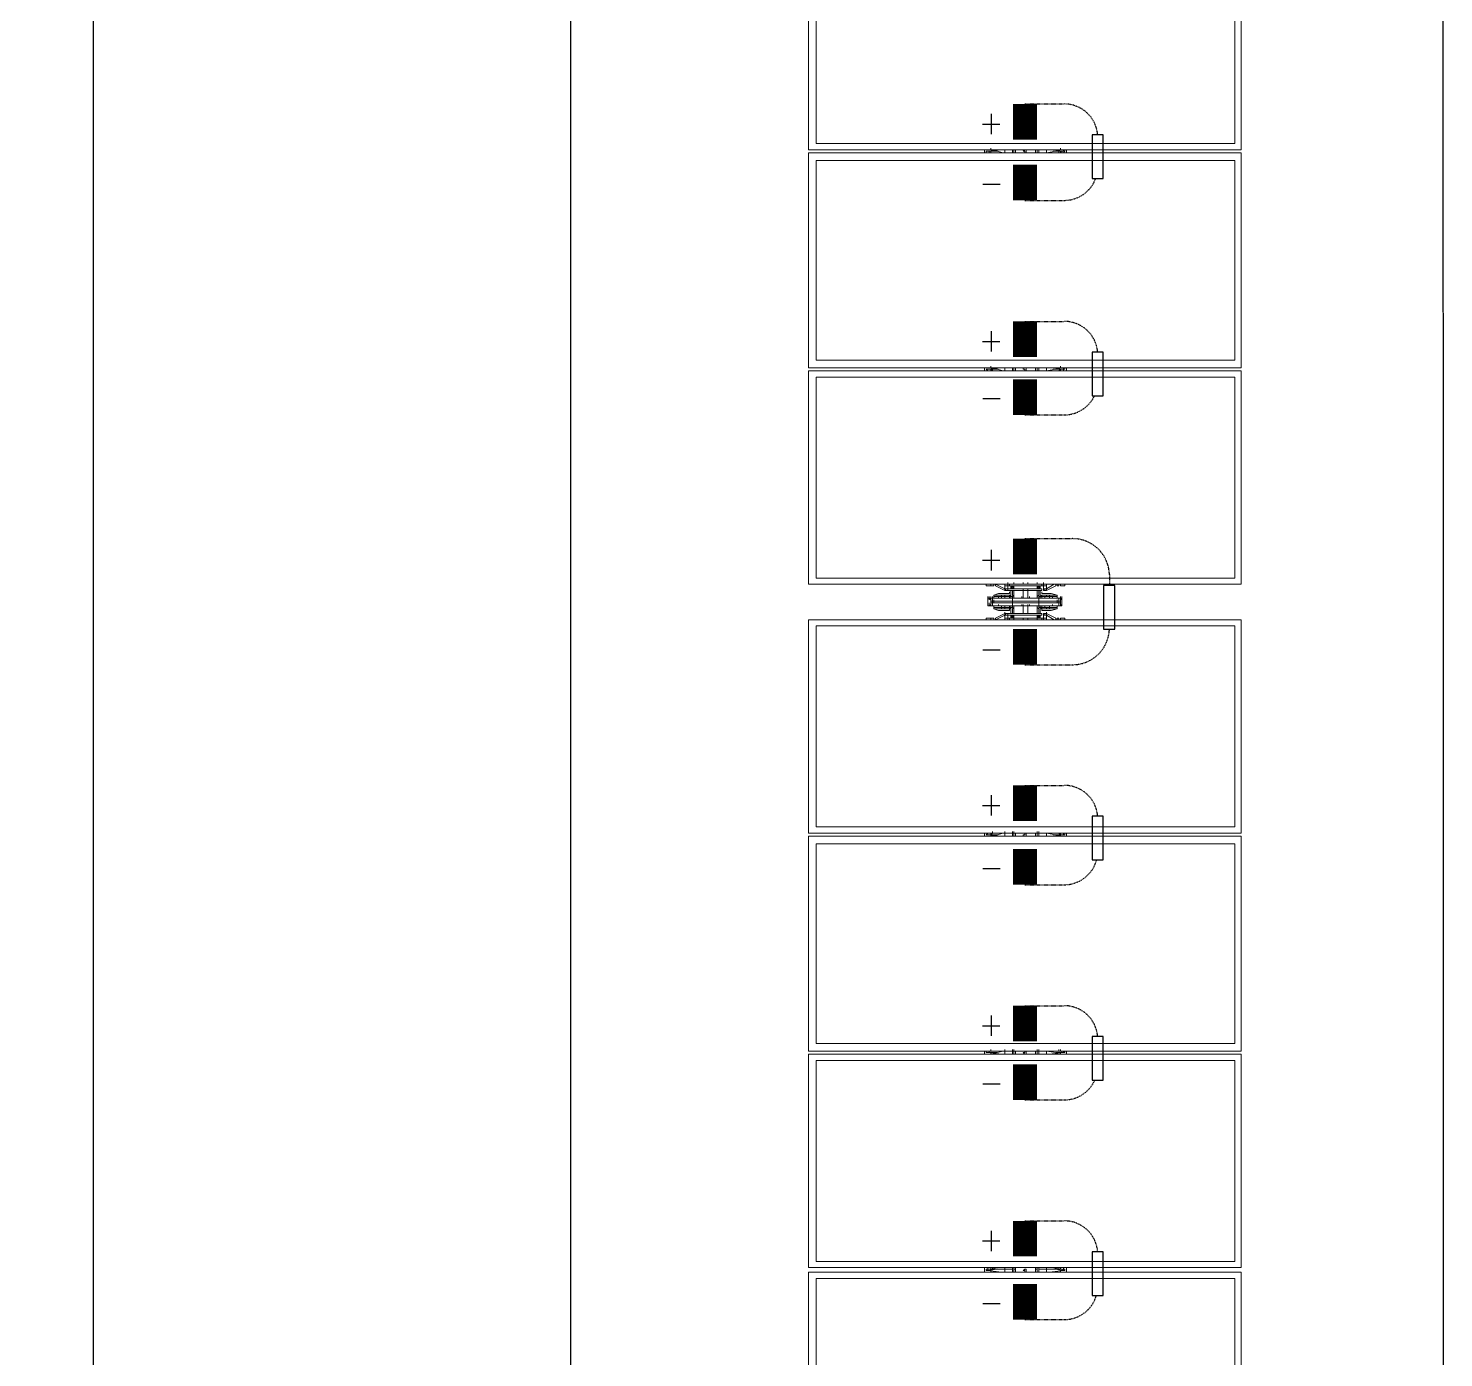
# Model space of a CAD drawing. Header units: feet. Extents: x -13743 to 68376, y -48 to 67763.
# Drawn here: x 2264.6 to 2560.8, y 64191.3 to 64469.4 of the extents above; entities that cross this region are included whole.
import ezdxf
from ezdxf.lldxf.tags import DXFTag

# ---------------------------------------------------------------- set-up
doc = ezdxf.new("R2010")
doc.units = ezdxf.units.FT
doc.header["$MEASUREMENT"] = 0
doc.linetypes.add('HIDDEN', pattern=[0.375, 0.25, -0.125])
for name, color, linetype in [('E-DC HARNESS-POS', 10, 'DC HARNESS CABLE'), ('E-HARN-COMP', 8, 'Continuous'), ('E-TRNK-CABL-NEG', 6, 'HIDDEN'), ('E-TRUNK-CABLE-POS', 6, 'HIDDEN'), ('G-ANNO-TEXT', 1, 'Continuous'), ('Polarity-Text', 7, 'Continuous')]:
    doc.layers.add(name, color=color, linetype=linetype)
doc.styles.get("Standard").update_dxf_attribs({"font": 'arial.ttf'})
tags = doc.linetypes.add('DC HARNESS CABLE', pattern='A,0.5,-0.2,["DH",Standard,S=0.1,R=0,X=-0.1,Y=-0.05],-0.2', length=0.9).pattern_tags.tags
tags[6] = DXFTag(74, 10)

# ---------------------------------------------------------------- blocks, each defined once
blk = doc.blocks.new('A$Cc93f9aa1')
at = {"lineweight": 5}
for points in [[(1.4583, 0), (1.2283, 0), (1.2283, 0.4666), (1.4583, 0.4666)], [(1.4516, 0.4583), (1.2349, 0.4583), (1.2349, 0.0067), (1.4516, 0.0067)], [(1.4633, 0.4666), (1.6933, 0.4666), (1.6933, 0), (1.4633, 0)], [(1.6866, 0.4583), (1.4699, 0.4583), (1.4699, 0.0067), (1.6866, 0.0067)], [(1.6966, 0.4666), (1.9283, 0.4666), (1.9283, 0), (1.6966, 0)], [(1.9199, 0.4583), (1.7049, 0.4583), (1.7049, 0.0067), (1.9199, 0.0067)], [(1.9316, 0), (2.1616, 0), (2.1616, 0.4666), (1.9316, 0.4666)], [(2.1549, 0.4583), (1.9383, 0.4583), (1.9383, 0.0067), (2.1549, 0.0067)], [(2.1999, 0), (2.4299, 0), (2.4299, 0.4666), (2.1999, 0.4666)], [(2.2066, 0.4583), (2.4232, 0.4583), (2.4232, 0.0067), (2.2066, 0.0067)], [(2.6649, 0.4666), (2.4332, 0.4666), (2.4332, 0), (2.6649, 0)], [(2.4416, 0.4583), (2.6566, 0.4583), (2.6566, 0.0067), (2.4416, 0.0067)], [(2.8982, 0.4666), (2.6682, 0.4666), (2.6682, 0), (2.8982, 0)], [(2.6749, 0.4583), (2.8915, 0.4583), (2.8915, 0.0067), (2.6749, 0.0067)], [(2.1632, 0.27), (2.1632, 0.2667), (2.1632, 0.27), (2.1632, 0.275), (2.1616, 0.275), (2.1632, 0.275)], [(2.1982, 0.2667), (2.1982, 0.27), (2.1982, 0.275), (2.1999, 0.275), (2.1982, 0.275), (2.1982, 0.27)], [(2.1732, 0.2567), (2.1732, 0.2517), (2.1732, 0.25), (2.1749, 0.25), (2.1749, 0.255), (2.1732, 0.255), (2.1732, 0.2567), (2.1732, 0.2583), (2.1732, 0.2667), (2.1749, 0.2667), (2.1732, 0.2667), (2.1716, 0.2617), (2.1716, 0.25), (2.1716, 0.2517), (2.1716, 0.25), (2.1716, 0.2617), (2.1732, 0.2667), (2.1732, 0.2583), (2.1749, 0.2583), (2.1749, 0.255), (2.1732, 0.255), (2.1732, 0.2567), (2.1732, 0.2583), (2.1749, 0.2583), (2.1749, 0.2667), (2.1766, 0.2667), (2.1749, 0.2667), (2.1749, 0.2583), (2.1749, 0.255), (2.1749, 0.25), (2.1732, 0.25)], [(2.1799, 0.2683), (2.1799, 0.2467), (2.1766, 0.2467), (2.1766, 0.2683)], [(2.1782, 0.2617), (2.1766, 0.2617)], [(2.1816, 0.27), (2.1799, 0.27), (2.1782, 0.27), (2.1799, 0.27)], [(2.1832, 0.2683), (2.1816, 0.2683), (2.1799, 0.2683), (2.1816, 0.2683), (2.1799, 0.2683), (2.1816, 0.2683)], [(2.1816, 0.2683), (2.1799, 0.2683)], [(2.1816, 0.27), (2.1832, 0.27)], [(2.1832, 0.2683), (2.1816, 0.2683), (2.1816, 0.27), (2.1832, 0.27), (2.1816, 0.27), (2.1832, 0.27), (2.1816, 0.27), (2.1816, 0.2683)], [(2.1816, 0.2683), (2.1816, 0.2467), (2.1849, 0.2467), (2.1849, 0.2683)], [(2.1866, 0.2683), (2.1849, 0.2683), (2.1849, 0.2733), (2.1849, 0.2717), (2.1832, 0.2717), (2.1849, 0.2717), (2.1866, 0.2717), (2.1849, 0.2717), (2.1832, 0.27), (2.1849, 0.27), (2.1849, 0.2683)], [(2.1866, 0.2733), (2.1849, 0.2733)], [(2.1866, 0.2667), (2.1882, 0.2667), (2.1882, 0.2583), (2.1866, 0.2583), (2.1866, 0.2667), (2.1849, 0.2667), (2.1866, 0.2667), (2.1866, 0.2583), (2.1882, 0.2583), (2.1882, 0.2667)], [(2.1866, 0.2617), (2.1849, 0.2617)], [(2.1866, 0.2617), (2.1849, 0.2617)], [(2.1882, 0.2667), (2.1899, 0.2617), (2.1899, 0.25), (2.1899, 0.2517), (2.1899, 0.25), (2.1899, 0.2617)], [(2.1899, 0.25), (2.1899, 0.26), (2.1899, 0.25), (2.1916, 0.25)], [(2.1632, 0.2467), (2.1632, 0.245), (2.1616, 0.245), (2.1632, 0.245), (2.1649, 0.245), (2.1649, 0.2467), (2.1649, 0.2483), (2.1632, 0.2483)], [(2.1649, 0.2483), (2.1632, 0.2467), (2.1649, 0.245), (2.1666, 0.2467)], [(2.1649, 0.2483), (2.1632, 0.2467), (2.1649, 0.245), (2.1666, 0.2467)], [(2.1649, 0.2483), (2.1666, 0.2483)], [(2.1666, 0.245), (2.1666, 0.2483), (2.1666, 0.2467), (2.1649, 0.2467), (2.1666, 0.2467), (2.1649, 0.2467), (2.1666, 0.2467), (2.1649, 0.2467), (2.1666, 0.2467), (2.1649, 0.2467), (2.1666, 0.2467), (2.1649, 0.2467), (2.1666, 0.2467), (2.1649, 0.2467), (2.1666, 0.2467), (2.1649, 0.2467), (2.1666, 0.2467), (2.1649, 0.2467), (2.1666, 0.2467), (2.1649, 0.2467), (2.1666, 0.2467), (2.1666, 0.245), (2.1649, 0.245)], [(2.1699, 0.255), (2.1682, 0.255), (2.1666, 0.2533), (2.1682, 0.255), (2.1682, 0.2517), (2.1666, 0.2517), (2.1682, 0.2517), (2.1682, 0.255)], [(2.1666, 0.2517), (2.1666, 0.2533)], [(2.1666, 0.215), (2.1682, 0.215), (2.1682, 0.2517), (2.1666, 0.2517), (2.1682, 0.2517), (2.1682, 0.215)], [(2.1766, 0.245), (2.1682, 0.245)], [(2.1749, 0.2483), (2.1766, 0.2483)], [(2.1866, 0.2483), (2.1849, 0.2483)], [(2.1932, 0.245), (2.1849, 0.245)], [(2.1882, 0.2567), (2.1882, 0.2583), (2.1882, 0.2567), (2.1882, 0.2517), (2.1882, 0.25), (2.1866, 0.25), (2.1866, 0.255), (2.1882, 0.255)], [(2.1882, 0.25), (2.1866, 0.2483), (2.1866, 0.25), (2.1866, 0.2483), (2.1882, 0.25), (2.1866, 0.2483), (2.1882, 0.2483), (2.1866, 0.2483)], [(2.1949, 0.255), (2.1932, 0.255), (2.1949, 0.2533), (2.1932, 0.255)], [(2.1949, 0.2517), (2.1932, 0.2517), (2.1932, 0.215), (2.1949, 0.215), (2.1932, 0.215), (2.1932, 0.2517), (2.1949, 0.2517), (2.1932, 0.2517), (2.1932, 0.255), (2.1932, 0.2517)], [(2.1982, 0.2517), (2.1949, 0.2517), (2.1949, 0.2533), (2.1949, 0.2517)], [(2.1966, 0.2483), (2.1949, 0.2467), (2.1966, 0.245), (2.1982, 0.2467)], [(2.1966, 0.2483), (2.1949, 0.2467), (2.1966, 0.245), (2.1982, 0.2467)], [(2.1966, 0.245), (2.1982, 0.245), (2.1982, 0.2467), (2.1982, 0.2483), (2.1966, 0.2483), (2.1949, 0.2483), (2.1949, 0.2467), (2.1949, 0.245)], [(2.2016, 0.245), (2.1999, 0.245)], [(1.4599, 0.235), (1.4616, 0.2333), (1.4616, 0.2317), (1.4583, 0.2317), (1.4583, 0.2333), (1.4599, 0.2333)], [(1.6949, 0.235), (1.6949, 0.2333), (1.6966, 0.2333), (1.6966, 0.2317), (1.6949, 0.2317), (1.6933, 0.2317), (1.6933, 0.2333)], [(1.9283, 0.235), (1.9299, 0.235), (1.9299, 0.2333), (1.9316, 0.2333), (1.9316, 0.2317), (1.9299, 0.2317), (1.9283, 0.2317), (1.9283, 0.2333)], [(2.1632, 0.235), (2.1616, 0.235)], [(2.1632, 0.235), (2.1616, 0.235)], [(2.1632, 0.23), (2.1616, 0.23)], [(2.1632, 0.23), (2.1616, 0.23)], [(2.2016, 0.235), (2.1999, 0.235)], [(2.2016, 0.235), (2.1999, 0.235)], [(2.2016, 0.23), (2.1999, 0.23)], [(2.2016, 0.23), (2.1999, 0.23)], [(2.4332, 0.235), (2.4316, 0.235), (2.4316, 0.2333), (2.4299, 0.2333), (2.4299, 0.2317), (2.4316, 0.2317), (2.4332, 0.2317), (2.4332, 0.2333)], [(2.6666, 0.235), (2.6666, 0.2333), (2.6649, 0.2333), (2.6649, 0.2317), (2.6666, 0.2317), (2.6682, 0.2317), (2.6682, 0.2333)], [(2.1632, 0.2167), (2.1649, 0.2167), (2.1649, 0.2183), (2.1666, 0.2183), (2.1649, 0.2183), (2.1666, 0.2183), (2.1649, 0.2183), (2.1666, 0.2183), (2.1649, 0.2183), (2.1666, 0.2183), (2.1649, 0.2183), (2.1649, 0.2167), (2.1666, 0.2167), (2.1666, 0.2183), (2.1666, 0.22), (2.1649, 0.22), (2.1632, 0.22), (2.1616, 0.22), (2.1632, 0.22), (2.1632, 0.2183)], [(2.1649, 0.22), (2.1632, 0.2183), (2.1649, 0.2167), (2.1666, 0.2183)], [(2.1649, 0.22), (2.1632, 0.2183), (2.1649, 0.2167), (2.1666, 0.2183)], [(2.1649, 0.22), (2.1632, 0.22), (2.1632, 0.2183), (2.1632, 0.2167), (2.1649, 0.2167), (2.1666, 0.2167), (2.1666, 0.2183), (2.1666, 0.22)], [(2.1649, 0.2167), (2.1666, 0.2167), (2.1666, 0.2183), (2.1649, 0.2183), (2.1649, 0.22), (2.1666, 0.22), (2.1666, 0.2183), (2.1649, 0.2183), (2.1666, 0.2183), (2.1649, 0.2183), (2.1666, 0.2183), (2.1649, 0.2183), (2.1666, 0.2183), (2.1649, 0.2183), (2.1666, 0.2183), (2.1649, 0.2183), (2.1649, 0.22), (2.1666, 0.22), (2.1666, 0.2183), (2.1666, 0.2167)], [(2.1682, 0.22), (2.1766, 0.22)], [(2.1732, 0.1983), (2.1716, 0.205), (2.1716, 0.215), (2.1716, 0.2133), (2.1716, 0.215), (2.1716, 0.205)], [(2.1732, 0.2133), (2.1732, 0.2083), (2.1732, 0.21), (2.1749, 0.21), (2.1749, 0.2117), (2.1749, 0.215), (2.1732, 0.215), (2.1732, 0.2083), (2.1732, 0.2067), (2.1732, 0.2083), (2.1732, 0.21), (2.1749, 0.21), (2.1749, 0.2117), (2.1749, 0.215), (2.1749, 0.2167), (2.1732, 0.215), (2.1749, 0.2167), (2.1732, 0.215), (2.1749, 0.2167), (2.1749, 0.215), (2.1732, 0.215)], [(2.1849, 0.22), (2.1932, 0.22)], [(2.1882, 0.2167), (2.1866, 0.2167), (2.1882, 0.215), (2.1866, 0.2167), (2.1882, 0.215), (2.1866, 0.2167), (2.1882, 0.2167), (2.1866, 0.2167), (2.1849, 0.2167), (2.1866, 0.2167)], [(2.1882, 0.2067), (2.1882, 0.2083), (2.1882, 0.215), (2.1866, 0.215), (2.1866, 0.2117), (2.1866, 0.21), (2.1882, 0.21), (2.1882, 0.2083)], [(2.1882, 0.1983), (2.1899, 0.205), (2.1899, 0.215), (2.1899, 0.2133), (2.1899, 0.215), (2.1899, 0.205)], [(2.1966, 0.22), (2.1949, 0.2183), (2.1966, 0.2167), (2.1982, 0.2183)], [(2.1966, 0.22), (2.1949, 0.2183), (2.1966, 0.2167), (2.1982, 0.2183)], [(2.1966, 0.2167), (2.1982, 0.2167), (2.1982, 0.2183), (2.1982, 0.22), (2.1966, 0.22), (2.1949, 0.22), (2.1949, 0.2183), (2.1949, 0.2167)], [(2.1982, 0.2183), (2.1966, 0.2183)], [(2.1982, 0.2183), (2.1966, 0.2183)], [(2.2016, 0.22), (2.1999, 0.22)], [(2.1666, 0.21), (2.1666, 0.2117), (2.1666, 0.2133), (2.1632, 0.2133), (2.1632, 0.21)], [(2.1666, 0.2133), (2.1682, 0.2133), (2.1682, 0.21), (2.1682, 0.2133)], [(2.1699, 0.21), (2.1682, 0.21), (2.1682, 0.2117), (2.1666, 0.2117), (2.1682, 0.2117), (2.1682, 0.21)], [(2.1732, 0.1983), (2.1732, 0.2067), (2.1749, 0.2067), (2.1749, 0.1983)], [(2.1732, 0.1983), (2.1749, 0.1983), (2.1749, 0.2067), (2.1732, 0.2067)], [(2.1749, 0.21), (2.1749, 0.2067)], [(2.1782, 0.2033), (2.1766, 0.2033)], [(2.1782, 0.2033), (2.1766, 0.2033)], [(2.1866, 0.2033), (2.1849, 0.2033)], [(2.1866, 0.2033), (2.1849, 0.2033)], [(2.1866, 0.2067), (2.1866, 0.21)], [(2.1882, 0.1983), (2.1866, 0.1983), (2.1866, 0.2067), (2.1882, 0.2067)], [(2.1882, 0.1983), (2.1882, 0.2067), (2.1866, 0.2067), (2.1866, 0.1983)], [(2.1949, 0.21), (2.1932, 0.21)], [(2.1616, 0.19), (2.1632, 0.19), (2.1632, 0.195), (2.1632, 0.19)], [(2.1632, 0.1983), (2.1632, 0.1967)], [(2.1766, 0.1983), (2.1749, 0.1983)], [(2.1799, 0.195), (2.1782, 0.195)], [(2.1832, 0.1983), (2.1816, 0.1983), (2.1799, 0.1983), (2.1816, 0.1983)], [(2.1832, 0.1967), (2.1816, 0.1967)], [(2.1866, 0.1983), (2.1849, 0.1983)], [(2.1982, 0.1967), (2.1982, 0.1983)], [(2.1999, 0.19), (2.1982, 0.19), (2.1982, 0.195), (2.1982, 0.19)]]:
    blk.add_lwpolyline(points, close=True, dxfattribs=at)
for points in [[(2.1549, 0.0067), (2.1549, 0.4583)], [(2.1616, 0.4666), (2.1616, 0)], [(2.1999, 0), (2.1999, 0.4666)], [(2.2066, 0.0067), (2.2066, 0.4583)], [(1.4583, 0.2767), (1.4633, 0.2767)], [(1.4616, 0.2683), (1.4616, 0.27), (1.4616, 0.2733), (1.4599, 0.2733), (1.4599, 0.275), (1.4616, 0.275)], [(1.4599, 0.275), (1.4599, 0.2733), (1.4599, 0.27)], [(1.6933, 0.2767), (1.6966, 0.2767)], [(1.6949, 0.2733), (1.6949, 0.275), (1.6949, 0.2733)], [(1.9283, 0.2767), (1.9316, 0.2767)], [(1.9333, 0.255), (1.9316, 0.255), (1.9316, 0.2567), (1.9299, 0.2633), (1.9299, 0.2733), (1.9299, 0.275), (1.9299, 0.27), (1.9316, 0.2683)], [(2.4332, 0.2767), (2.4299, 0.2767)], [(2.4316, 0.255), (2.4299, 0.255), (2.4299, 0.2567), (2.4316, 0.2633), (2.4316, 0.2733), (2.4316, 0.275), (2.4316, 0.27), (2.4299, 0.2683)], [(2.6682, 0.2767), (2.6649, 0.2767)], [(2.6666, 0.2733), (2.6666, 0.275), (2.6666, 0.2733)], [(1.4633, 0.255), (1.4616, 0.255), (1.4616, 0.2633), (1.4599, 0.2733)], [(1.6966, 0.2683), (1.6966, 0.27), (1.6966, 0.2717), (1.6949, 0.2717), (1.6949, 0.2733), (1.6949, 0.27)], [(1.6983, 0.255), (1.6966, 0.255), (1.6966, 0.2567), (1.6949, 0.2633), (1.6949, 0.2733)], [(1.9283, 0.2733), (1.9283, 0.27)], [(2.1632, 0.2517), (2.1666, 0.2517), (2.1632, 0.2517), (2.1632, 0.25), (2.1616, 0.25), (2.1616, 0.2517), (2.1632, 0.2517), (2.1632, 0.255), (2.1666, 0.255), (2.1666, 0.2533), (2.1666, 0.255), (2.1682, 0.255), (2.1632, 0.265), (2.1682, 0.255), (2.1666, 0.255), (2.1632, 0.255), (2.1632, 0.2517), (2.1632, 0.25), (2.1616, 0.25), (2.1616, 0.215), (2.1632, 0.215), (2.1632, 0.2133), (2.1666, 0.2133), (2.1666, 0.2117), (2.1666, 0.21), (2.1682, 0.21), (2.1632, 0.2), (2.1682, 0.21), (2.1666, 0.21), (2.1632, 0.21), (2.1632, 0.2133), (2.1616, 0.2133), (2.1616, 0.215), (2.1616, 0.2133)], [(2.1632, 0.2667), (2.1632, 0.2667)], [(2.1632, 0.2667), (2.1632, 0.2667)], [(2.1799, 0.2467), (2.1799, 0.2667), (2.1799, 0.2683), (2.1799, 0.27), (2.1782, 0.27), (2.1766, 0.27), (2.1782, 0.27), (2.1766, 0.27), (2.1766, 0.2733), (2.1766, 0.2717), (2.1782, 0.2717), (2.1766, 0.2717), (2.1766, 0.2733), (2.1766, 0.2683), (2.1782, 0.2683), (2.1766, 0.2683), (2.1766, 0.27), (2.1766, 0.2617), (2.1766, 0.2383), (2.1766, 0.235), (2.1782, 0.235), (2.1766, 0.235), (2.1782, 0.235), (2.1766, 0.235), (2.1682, 0.235), (2.1682, 0.23), (2.1766, 0.23), (2.1782, 0.23), (2.1766, 0.23), (2.1782, 0.23), (2.1766, 0.23), (2.1782, 0.23), (2.1766, 0.23), (2.1782, 0.23), (2.1766, 0.23), (2.1782, 0.23)], [(2.1799, 0.2717), (2.1782, 0.2717), (2.1766, 0.2717), (2.1782, 0.27), (2.1799, 0.27), (2.1799, 0.2683), (2.1799, 0.2667), (2.1816, 0.2667), (2.1832, 0.2667), (2.1816, 0.2667), (2.1799, 0.2667), (2.1799, 0.2467), (2.1799, 0.2683), (2.1766, 0.2683), (2.1766, 0.2467), (2.1799, 0.2467), (2.1799, 0.2183), (2.1799, 0.1967), (2.1766, 0.1967), (2.1766, 0.2183), (2.1749, 0.2183), (2.1749, 0.2167), (2.1766, 0.2167), (2.1749, 0.2167), (2.1766, 0.2167), (2.1749, 0.2167), (2.1766, 0.2167), (2.1749, 0.2167), (2.1766, 0.2167), (2.1682, 0.2167)], [(2.1699, 0.235), (2.1682, 0.235), (2.1766, 0.235), (2.1766, 0.2383), (2.1766, 0.2617), (2.1766, 0.27), (2.1782, 0.27), (2.1766, 0.27), (2.1782, 0.27)], [(2.1682, 0.2483), (2.1766, 0.2483), (2.1749, 0.2483), (2.1732, 0.25), (2.1749, 0.2483), (2.1766, 0.2483), (2.1749, 0.2483), (2.1732, 0.25), (2.1716, 0.25), (2.1716, 0.26), (2.1716, 0.25), (2.1732, 0.25), (2.1749, 0.2483), (2.1732, 0.25), (2.1749, 0.2483), (2.1749, 0.25), (2.1749, 0.2483), (2.1749, 0.2467), (2.1766, 0.2467), (2.1766, 0.2183), (2.1799, 0.2183), (2.1799, 0.2467), (2.1816, 0.2467), (2.1816, 0.2183), (2.1849, 0.2183), (2.1849, 0.2467), (2.1866, 0.2467), (2.1866, 0.2483), (2.1849, 0.2483), (2.1932, 0.2483)], [(2.1732, 0.26), (2.1732, 0.26)], [(2.1732, 0.26), (2.1732, 0.26)], [(2.1766, 0.2733), (2.1832, 0.2733), (2.1849, 0.2733), (2.1782, 0.2733), (2.1766, 0.2733), (2.1782, 0.2733), (2.1766, 0.2733), (2.1782, 0.2733)], [(2.1766, 0.2717), (2.1782, 0.27)], [(2.1782, 0.2717), (2.1766, 0.2717)], [(2.1766, 0.27), (2.1766, 0.27)], [(2.1766, 0.27), (2.1766, 0.27)], [(2.1766, 0.2617), (2.1782, 0.2617)], [(2.1766, 0.2617), (2.1782, 0.2617)], [(2.1782, 0.27), (2.1799, 0.27)], [(2.1782, 0.27), (2.1799, 0.27)], [(2.1932, 0.2167), (2.1849, 0.2167), (2.1866, 0.2167), (2.1866, 0.2183), (2.1849, 0.2183), (2.1849, 0.1967), (2.1816, 0.1967), (2.1816, 0.2183), (2.1799, 0.2183), (2.1799, 0.2467), (2.1816, 0.2467), (2.1816, 0.2683), (2.1849, 0.2683), (2.1849, 0.2467), (2.1816, 0.2467), (2.1816, 0.2183), (2.1849, 0.2183), (2.1849, 0.2467)], [(2.1832, 0.2717), (2.1849, 0.2717), (2.1832, 0.27), (2.1849, 0.27), (2.1849, 0.2617), (2.1849, 0.2383), (2.1849, 0.235), (2.1866, 0.235), (2.1849, 0.235), (2.1932, 0.235), (2.1932, 0.23), (2.1849, 0.23), (2.1849, 0.2267), (2.1849, 0.23), (2.1866, 0.23), (2.1849, 0.23), (2.1866, 0.23), (2.1849, 0.23)], [(2.1849, 0.2367), (2.1849, 0.235), (2.1866, 0.235), (2.1849, 0.235), (2.1849, 0.2383), (2.1849, 0.2617), (2.1849, 0.27), (2.1866, 0.27), (2.1849, 0.27), (2.1866, 0.27), (2.1849, 0.27), (2.1866, 0.27), (2.1849, 0.27), (2.1849, 0.2733), (2.1849, 0.2717)], [(2.1849, 0.2733), (2.1866, 0.2733)], [(2.1849, 0.27), (2.1849, 0.27)], [(2.1849, 0.27), (2.1849, 0.27)], [(2.1882, 0.26), (2.1882, 0.26)], [(2.1882, 0.26), (2.1882, 0.26)], [(2.1999, 0.2517), (2.1999, 0.25), (2.1999, 0.2517), (2.1982, 0.2517), (2.1982, 0.255), (2.1949, 0.255), (2.1949, 0.2533), (2.1949, 0.255), (2.1932, 0.255), (2.1982, 0.265), (2.1932, 0.255), (2.1949, 0.255), (2.1982, 0.255), (2.1982, 0.2517), (2.1982, 0.25), (2.1999, 0.25), (2.1999, 0.215), (2.1982, 0.215), (2.1982, 0.2133), (2.1949, 0.2133), (2.1949, 0.2117), (2.1949, 0.21), (2.1949, 0.2117), (2.1932, 0.2117), (2.1932, 0.21), (2.1932, 0.2133), (2.1949, 0.2133), (2.1949, 0.2117), (2.1932, 0.2117), (2.1932, 0.21), (2.1932, 0.2133), (2.1949, 0.2133), (2.1982, 0.2133), (2.1982, 0.215), (2.1999, 0.215), (2.1999, 0.25), (2.1982, 0.25), (2.1982, 0.2517), (2.1999, 0.2517), (2.2016, 0.2517)], [(2.1982, 0.2667), (2.1982, 0.2667)], [(2.1982, 0.2667), (2.1982, 0.2667)], [(2.4332, 0.27), (2.4332, 0.2733)], [(2.6666, 0.27), (2.6666, 0.2733), (2.6666, 0.2717), (2.6649, 0.2717), (2.6649, 0.27), (2.6649, 0.2683)], [(2.6666, 0.255), (2.6649, 0.255), (2.6649, 0.2567), (2.6666, 0.2633), (2.6666, 0.2733)], [(1.4583, 0.2467), (1.4616, 0.2467)], [(1.4583, 0.245), (1.4616, 0.245), (1.4633, 0.245)], [(1.4633, 0.2467), (1.4616, 0.2467), (1.4616, 0.255)], [(1.4616, 0.2433), (1.4616, 0.245)], [(1.6933, 0.2467), (1.6966, 0.2467)], [(1.6933, 0.245), (1.6966, 0.245), (1.6983, 0.245)], [(1.6966, 0.245), (1.6966, 0.2433), (1.6933, 0.2433)], [(1.6983, 0.2467), (1.6966, 0.2467), (1.6966, 0.255)], [(1.9283, 0.2467), (1.9316, 0.2467)], [(1.9283, 0.245), (1.9316, 0.245), (1.9333, 0.245)], [(1.9316, 0.245), (1.9316, 0.2433), (1.9283, 0.2433)], [(1.9333, 0.2467), (1.9316, 0.2467), (1.9316, 0.255)], [(2.1632, 0.2133), (2.1632, 0.215), (2.1616, 0.215), (2.1616, 0.25), (2.1616, 0.2517)], [(2.1616, 0.2517), (2.1632, 0.2517), (2.1616, 0.2517)], [(2.1632, 0.2483), (2.1632, 0.2483)], [(2.1666, 0.2483), (2.1649, 0.2483), (2.1632, 0.2483), (2.1632, 0.2467), (2.1632, 0.245), (2.1649, 0.245), (2.1666, 0.245), (2.1666, 0.2467), (2.1666, 0.2483), (2.1649, 0.2483)], [(2.1632, 0.2467), (2.1632, 0.2467)], [(2.1632, 0.245), (2.1632, 0.245)], [(2.1649, 0.2483), (2.1649, 0.2483)], [(2.1649, 0.2483), (2.1649, 0.245)], [(2.1649, 0.2467), (2.1666, 0.2467)], [(2.1649, 0.245), (2.1666, 0.245)], [(2.1649, 0.245), (2.1649, 0.245)], [(2.1666, 0.2517), (2.1666, 0.2517)], [(2.1666, 0.2483), (2.1666, 0.2483)], [(2.1666, 0.2467), (2.1666, 0.2483)], [(2.1666, 0.2467), (2.1666, 0.2467)], [(2.1666, 0.245), (2.1666, 0.2467)], [(2.1666, 0.245), (2.1666, 0.245)], [(2.1682, 0.2517), (2.1682, 0.2517)], [(2.1682, 0.2517), (2.1682, 0.2517)], [(2.1749, 0.245), (2.1732, 0.2467), (2.1682, 0.2467)], [(2.1749, 0.2483), (2.1766, 0.2483)], [(2.1749, 0.2483), (2.1766, 0.2483)], [(2.1832, 0.1933), (2.1849, 0.1933), (2.1832, 0.195), (2.1849, 0.1933), (2.1832, 0.1933), (2.1766, 0.1933), (2.1782, 0.1933), (2.1766, 0.1933), (2.1766, 0.195), (2.1766, 0.1967), (2.1766, 0.195), (2.1782, 0.195), (2.1766, 0.1933), (2.1782, 0.1933), (2.1766, 0.1933), (2.1782, 0.195), (2.1799, 0.195), (2.1782, 0.195), (2.1766, 0.195), (2.1766, 0.1967), (2.1766, 0.195), (2.1766, 0.1933), (2.1782, 0.195), (2.1799, 0.195), (2.1799, 0.1967), (2.1816, 0.1967), (2.1832, 0.1967), (2.1816, 0.1967), (2.1799, 0.1967), (2.1816, 0.1967), (2.1799, 0.1967), (2.1799, 0.2467), (2.1816, 0.2467)], [(2.1766, 0.2467), (2.1766, 0.2183), (2.1799, 0.2183), (2.1799, 0.1983), (2.1799, 0.1967), (2.1816, 0.1967), (2.1816, 0.195), (2.1799, 0.195), (2.1816, 0.195), (2.1832, 0.195), (2.1816, 0.195), (2.1832, 0.195), (2.1849, 0.1933), (2.1849, 0.195), (2.1866, 0.195), (2.1849, 0.195), (2.1849, 0.1967), (2.1849, 0.195), (2.1866, 0.195)], [(2.1866, 0.2583), (2.1866, 0.255)], [(2.1866, 0.2583), (2.1866, 0.255), (2.1882, 0.255), (2.1882, 0.2567)], [(2.1866, 0.255), (2.1866, 0.25), (2.1882, 0.25), (2.1882, 0.2567)], [(2.1866, 0.2483), (2.1882, 0.25)], [(2.1866, 0.2483), (2.1882, 0.25)], [(2.1866, 0.2483), (2.1882, 0.2483)], [(2.1866, 0.2483), (2.1882, 0.2483)], [(2.1932, 0.2467), (2.1882, 0.2467), (2.1866, 0.245)], [(2.1932, 0.2517), (2.1932, 0.2517)], [(2.1932, 0.2517), (2.1932, 0.2517)], [(2.1949, 0.2517), (2.1949, 0.2517)], [(2.1982, 0.2467), (2.1982, 0.2483), (2.1966, 0.2483), (2.1949, 0.2483), (2.1949, 0.2467), (2.1949, 0.245), (2.1949, 0.2483), (2.1966, 0.2483), (2.1966, 0.245), (2.1949, 0.245), (2.1966, 0.245), (2.1949, 0.245), (2.1949, 0.2467), (2.1949, 0.2483), (2.1966, 0.2483), (2.1966, 0.2467), (2.1966, 0.245), (2.1982, 0.245), (2.1982, 0.2467), (2.1966, 0.2467), (2.1982, 0.2467), (2.1966, 0.2467), (2.1982, 0.2467), (2.1966, 0.2467), (2.1982, 0.2467), (2.1966, 0.2467), (2.1982, 0.2467), (2.1966, 0.2467), (2.1982, 0.2467), (2.1966, 0.2467), (2.1982, 0.2467), (2.1966, 0.2467), (2.1982, 0.2467), (2.1966, 0.2467), (2.1982, 0.2467), (2.1966, 0.2467), (2.1982, 0.2467), (2.1966, 0.2467)], [(2.1949, 0.2483), (2.1949, 0.2483)], [(2.1949, 0.2467), (2.1949, 0.2467)], [(2.1949, 0.245), (2.1949, 0.245)], [(2.1966, 0.2483), (2.1966, 0.2483)], [(2.1966, 0.245), (2.1966, 0.245)], [(2.1982, 0.2483), (2.1982, 0.2483)], [(2.1982, 0.2467), (2.1982, 0.2467)], [(2.1982, 0.245), (2.1982, 0.245)], [(2.4316, 0.2467), (2.4299, 0.2467), (2.4299, 0.255)], [(2.4332, 0.2467), (2.4299, 0.2467)], [(2.4332, 0.245), (2.4299, 0.245), (2.4316, 0.245)], [(2.4299, 0.245), (2.4299, 0.2433), (2.4332, 0.2433)], [(2.6666, 0.2467), (2.6649, 0.2467), (2.6649, 0.255)], [(2.6682, 0.2467), (2.6649, 0.2467)], [(2.6682, 0.245), (2.6649, 0.245), (2.6666, 0.245)], [(2.6649, 0.245), (2.6649, 0.2433), (2.6682, 0.2433)], [(1.4583, 0.2433), (1.4616, 0.2433), (1.4633, 0.2433)], [(2.1682, 0.235), (2.1682, 0.23)], [(2.1766, 0.23), (2.1766, 0.2267), (2.1766, 0.23), (2.1682, 0.23), (2.1699, 0.23)], [(2.1782, 0.2367), (2.1766, 0.2367), (2.1782, 0.2367), (2.1766, 0.2367), (2.1766, 0.2383), (2.1766, 0.2367), (2.1766, 0.235), (2.1782, 0.235), (2.1766, 0.235), (2.1766, 0.2367)], [(2.1782, 0.195), (2.1766, 0.195), (2.1766, 0.1967), (2.1766, 0.195), (2.1766, 0.2033), (2.1766, 0.2267), (2.1766, 0.23), (2.1766, 0.2267), (2.1766, 0.2033), (2.1766, 0.195)], [(2.1866, 0.23), (2.1849, 0.23), (2.1866, 0.23), (2.1849, 0.23), (2.1866, 0.23), (2.1849, 0.23), (2.1849, 0.2267), (2.1849, 0.2033), (2.1849, 0.195), (2.1832, 0.195), (2.1849, 0.1933), (2.1782, 0.1933), (2.1799, 0.1933)], [(2.1949, 0.235), (2.1932, 0.235), (2.1849, 0.235), (2.1866, 0.235), (2.1849, 0.235), (2.1849, 0.2367), (2.1849, 0.2383), (2.1849, 0.2367), (2.1866, 0.2367), (2.1849, 0.2367), (2.1866, 0.2367)], [(2.1849, 0.195), (2.1849, 0.2033), (2.1849, 0.2267), (2.1849, 0.23), (2.1932, 0.23), (2.1949, 0.23)], [(2.1932, 0.23), (2.1932, 0.235)], [(1.4583, 0.2217), (1.4633, 0.2217), (1.4616, 0.2217), (1.4616, 0.22)], [(1.4633, 0.22), (1.4616, 0.22), (1.4583, 0.22)], [(1.4616, 0.2183), (1.4583, 0.2183)], [(1.4616, 0.21), (1.4616, 0.2183), (1.4633, 0.2183)], [(1.6933, 0.2217), (1.6966, 0.2217), (1.6966, 0.22)], [(1.6933, 0.22), (1.6966, 0.22), (1.6983, 0.22)], [(1.6966, 0.2183), (1.6933, 0.2183)], [(1.6983, 0.2183), (1.6966, 0.2183), (1.6966, 0.21), (1.6949, 0.2), (1.6949, 0.1917), (1.6966, 0.1917)], [(1.9283, 0.2217), (1.9316, 0.2217), (1.9316, 0.22)], [(1.9283, 0.22), (1.9316, 0.22), (1.9333, 0.22)], [(1.9316, 0.2183), (1.9283, 0.2183)], [(1.9299, 0.1917), (1.9299, 0.2), (1.9316, 0.21), (1.9316, 0.2183), (1.9333, 0.2183)], [(2.1632, 0.22), (2.1632, 0.22)], [(2.1632, 0.2183), (2.1632, 0.2183)], [(2.1632, 0.2167), (2.1632, 0.2167)], [(2.1649, 0.22), (2.1649, 0.22)], [(2.1649, 0.2167), (2.1649, 0.2167)], [(2.1666, 0.22), (2.1666, 0.22)], [(2.1666, 0.2183), (2.1666, 0.2183)], [(2.1666, 0.2167), (2.1666, 0.2167)], [(2.1666, 0.215), (2.1666, 0.215)], [(2.1666, 0.215), (2.1666, 0.215)], [(2.1682, 0.2183), (2.1732, 0.2183), (2.1749, 0.22)], [(2.1682, 0.215), (2.1682, 0.215)], [(2.1682, 0.215), (2.1682, 0.215)], [(2.1716, 0.215), (2.1716, 0.205), (2.1716, 0.215), (2.1732, 0.215), (2.1749, 0.2167), (2.1732, 0.215)], [(2.1766, 0.2183), (2.1766, 0.1967), (2.1799, 0.1967), (2.1799, 0.1983), (2.1799, 0.2183), (2.1816, 0.2183), (2.1799, 0.2183)], [(2.1816, 0.2183), (2.1816, 0.1967), (2.1849, 0.1967), (2.1849, 0.2183)], [(2.1866, 0.22), (2.1882, 0.2183), (2.1932, 0.2183)], [(2.1866, 0.2167), (2.1866, 0.215)], [(2.1866, 0.2167), (2.1866, 0.215)], [(2.1882, 0.215), (2.1866, 0.2167)], [(2.1882, 0.215), (2.1866, 0.2167)], [(2.1866, 0.215), (2.1866, 0.2117)], [(2.1866, 0.215), (2.1882, 0.215), (2.1882, 0.2133)], [(2.1899, 0.215), (2.1899, 0.205), (2.1899, 0.215), (2.1916, 0.215)], [(2.1932, 0.215), (2.1932, 0.215)], [(2.1999, 0.2133), (2.1999, 0.215), (2.1999, 0.2133), (2.1982, 0.2133), (2.1982, 0.21), (2.1949, 0.21), (2.1932, 0.21), (2.1982, 0.2), (2.1932, 0.21), (2.1949, 0.21), (2.1982, 0.21), (2.1982, 0.2133), (2.1999, 0.2133), (2.2016, 0.2133)], [(2.1932, 0.215), (2.1932, 0.215)], [(2.1949, 0.2183), (2.1949, 0.22)], [(2.1966, 0.22), (2.1949, 0.22)], [(2.1949, 0.22), (2.1949, 0.2183)], [(2.1949, 0.22), (2.1949, 0.22)], [(2.1966, 0.22), (2.1949, 0.22)], [(2.1966, 0.22), (2.1949, 0.22)], [(2.1949, 0.2183), (2.1949, 0.22)], [(2.1949, 0.2167), (2.1949, 0.2183)], [(2.1949, 0.2183), (2.1949, 0.2167)], [(2.1949, 0.2183), (2.1949, 0.2183)], [(2.1949, 0.2183), (2.1949, 0.2167), (2.1966, 0.2167)], [(2.1949, 0.2167), (2.1966, 0.2167)], [(2.1949, 0.2167), (2.1966, 0.2167)], [(2.1949, 0.2167), (2.1949, 0.2167)], [(2.1949, 0.215), (2.1949, 0.215)], [(2.1949, 0.215), (2.1949, 0.215)], [(2.1966, 0.2183), (2.1966, 0.22)], [(2.1982, 0.22), (2.1966, 0.22)], [(2.1966, 0.22), (2.1966, 0.22)], [(2.1966, 0.2183), (2.1966, 0.22)], [(2.1966, 0.2183), (2.1982, 0.2183)], [(2.1966, 0.2183), (2.1982, 0.2183)], [(2.1966, 0.2183), (2.1982, 0.2183)], [(2.1966, 0.2183), (2.1982, 0.2183)], [(2.1966, 0.2183), (2.1982, 0.2183)], [(2.1966, 0.2183), (2.1982, 0.2183)], [(2.1966, 0.2183), (2.1982, 0.2183)], [(2.1966, 0.2183), (2.1982, 0.2183)], [(2.1966, 0.2167), (2.1966, 0.2183)], [(2.1966, 0.2183), (2.1982, 0.2183)], [(2.1966, 0.2183), (2.1982, 0.2183)], [(2.1966, 0.2183), (2.1982, 0.2183)], [(2.1966, 0.2183), (2.1982, 0.2183)], [(2.1966, 0.2183), (2.1982, 0.2183)], [(2.1966, 0.2183), (2.1966, 0.2167)], [(2.1966, 0.2183), (2.1982, 0.2183)], [(2.1966, 0.2167), (2.1982, 0.2167)], [(2.1966, 0.2167), (2.1966, 0.2167)], [(2.1982, 0.22), (2.1982, 0.22)], [(2.1982, 0.2183), (2.1982, 0.22)], [(2.1982, 0.2183), (2.1982, 0.2183)], [(2.1982, 0.2167), (2.1982, 0.2183)], [(2.1982, 0.2167), (2.1982, 0.2167)], [(2.4332, 0.2217), (2.4299, 0.2217), (2.4299, 0.22)], [(2.4332, 0.22), (2.4299, 0.22), (2.4316, 0.22)], [(2.4316, 0.1917), (2.4316, 0.2), (2.4299, 0.21), (2.4299, 0.2183), (2.4316, 0.2183)], [(2.4299, 0.2183), (2.4332, 0.2183)], [(2.6682, 0.2217), (2.6649, 0.2217), (2.6649, 0.22)], [(2.6682, 0.22), (2.6649, 0.22), (2.6666, 0.22)], [(2.6666, 0.2183), (2.6649, 0.2183), (2.6649, 0.21), (2.6666, 0.2), (2.6666, 0.1917), (2.6682, 0.1917)], [(2.6649, 0.2183), (2.6682, 0.2183)], [(1.4633, 0.21), (1.4616, 0.21), (1.4616, 0.2), (1.4599, 0.1933), (1.4599, 0.1917), (1.4616, 0.1917)], [(2.1616, 0.2133), (2.1632, 0.2133), (2.1616, 0.2133)], [(2.1732, 0.205), (2.1732, 0.205)], [(2.1732, 0.205), (2.1732, 0.205)], [(2.1866, 0.2117), (2.1866, 0.21), (2.1882, 0.21), (2.1882, 0.2083)], [(2.1882, 0.2083), (2.1882, 0.2133)], [(2.1882, 0.205), (2.1882, 0.205)], [(2.1882, 0.205), (2.1882, 0.205)], [(1.4583, 0.1883), (1.4633, 0.1883)], [(1.4616, 0.1967), (1.4616, 0.195), (1.4616, 0.1933), (1.4599, 0.1917), (1.4599, 0.19), (1.4616, 0.19)], [(1.4599, 0.195), (1.4599, 0.1917), (1.4599, 0.19)], [(1.6933, 0.1883), (1.6966, 0.1883)], [(1.6949, 0.19), (1.6949, 0.1933), (1.6966, 0.1933), (1.6966, 0.195), (1.6966, 0.1967)], [(1.6949, 0.195), (1.6949, 0.1917), (1.6949, 0.19), (1.6966, 0.19)], [(1.9283, 0.195), (1.9283, 0.1917)], [(1.9283, 0.1883), (1.9316, 0.1883)], [(1.9316, 0.1967), (1.9299, 0.195), (1.9299, 0.19), (1.9316, 0.19)], [(1.9316, 0.1917), (1.9299, 0.1917), (1.9299, 0.19)], [(2.1632, 0.1983), (2.1632, 0.1983)], [(2.1632, 0.1983), (2.1632, 0.1983)], [(2.1632, 0.195), (2.1632, 0.195)], [(2.1632, 0.195), (2.1632, 0.195)], [(2.1732, 0.1983), (2.1732, 0.1983)], [(2.1732, 0.1983), (2.1732, 0.1983)], [(2.1766, 0.1933), (2.1782, 0.195), (2.1799, 0.195), (2.1799, 0.1967), (2.1816, 0.1967), (2.1816, 0.195), (2.1832, 0.195), (2.1816, 0.195), (2.1832, 0.195), (2.1849, 0.195), (2.1849, 0.1967), (2.1849, 0.195), (2.1849, 0.1967), (2.1849, 0.195), (2.1849, 0.1933), (2.1866, 0.1933), (2.1849, 0.1933), (2.1866, 0.1933)], [(2.1766, 0.195), (2.1766, 0.195)], [(2.1766, 0.195), (2.1766, 0.195)], [(2.1849, 0.195), (2.1849, 0.195)], [(2.1849, 0.195), (2.1849, 0.195)], [(2.1882, 0.1983), (2.1882, 0.1983)], [(2.1882, 0.1983), (2.1882, 0.1983)], [(2.1982, 0.1983), (2.1982, 0.1983)], [(2.1982, 0.1983), (2.1982, 0.1983)], [(2.1982, 0.195), (2.1982, 0.195)], [(2.1982, 0.195), (2.1982, 0.195)], [(2.4299, 0.1967), (2.4316, 0.195), (2.4316, 0.19), (2.4332, 0.19)], [(2.4332, 0.1883), (2.4299, 0.1883)], [(2.4332, 0.195), (2.4332, 0.1917), (2.4316, 0.1917), (2.4316, 0.19)], [(2.6666, 0.19), (2.6666, 0.1933), (2.6649, 0.1933), (2.6649, 0.195), (2.6649, 0.1967)], [(2.6682, 0.1883), (2.6649, 0.1883)], [(2.6666, 0.195), (2.6666, 0.1917), (2.6666, 0.19), (2.6682, 0.19)]]:
    blk.add_lwpolyline(points, dxfattribs=at)
at = {"color": 8, "lineweight": 5, "true_color": 0x808080}
for points in [[(1.4583, 0.2767), (1.4633, 0.2767)], [(1.4633, 0.2733), (1.4616, 0.2733), (1.4616, 0.275), (1.4599, 0.275)], [(1.6933, 0.2767), (1.6966, 0.2767)], [(1.6966, 0.2733), (1.6966, 0.275), (1.6949, 0.275)], [(1.9283, 0.2767), (1.9316, 0.2767)], [(1.9316, 0.2733), (1.9299, 0.275)], [(2.4332, 0.2767), (2.4299, 0.2767)], [(2.4299, 0.2733), (2.4316, 0.275)], [(2.6682, 0.2767), (2.6649, 0.2767)], [(2.6649, 0.2733), (2.6649, 0.275), (2.6666, 0.275)], [(1.4599, 0.2733), (1.4583, 0.2583)], [(1.4583, 0.2717), (1.4583, 0.2717)], [(1.4583, 0.2683), (1.4583, 0.27), (1.4599, 0.27)], [(1.4599, 0.2733), (1.4599, 0.2733)], [(1.4633, 0.27), (1.4616, 0.27), (1.4616, 0.2683), (1.4633, 0.2617)], [(1.4633, 0.2683), (1.4616, 0.2683), (1.4616, 0.2667), (1.4633, 0.2667)], [(1.6949, 0.2733), (1.6933, 0.2583)], [(1.6933, 0.2683), (1.6933, 0.27)], [(1.6949, 0.2733), (1.6949, 0.2733)], [(1.6966, 0.2617), (1.6966, 0.27), (1.6983, 0.27)], [(1.6966, 0.2667), (1.6966, 0.2683)], [(1.9283, 0.2733), (1.9283, 0.2733)], [(1.9299, 0.2733), (1.9283, 0.2583)], [(1.9316, 0.27), (1.9299, 0.27), (1.9283, 0.27), (1.9283, 0.2683)], [(1.9299, 0.27), (1.9316, 0.2683), (1.9316, 0.2617)], [(1.9316, 0.2667), (1.9316, 0.2683), (1.9333, 0.2683)], [(2.1616, 0.27), (2.1632, 0.27), (2.1616, 0.27)], [(2.1616, 0.27), (2.1632, 0.27), (2.1616, 0.27)], [(2.1766, 0.2717), (2.1766, 0.2717)], [(2.1766, 0.2717), (2.1766, 0.2717)], [(2.1782, 0.27), (2.1799, 0.27)], [(2.1782, 0.27), (2.1799, 0.27)], [(2.1816, 0.27), (2.1832, 0.27), (2.1816, 0.27)], [(2.1832, 0.27), (2.1816, 0.27), (2.1832, 0.27)], [(2.1832, 0.27), (2.1849, 0.27)], [(2.1832, 0.27), (2.1849, 0.27)], [(2.1832, 0.27), (2.1849, 0.27)], [(2.1832, 0.27), (2.1849, 0.27)], [(2.1849, 0.2717), (2.1849, 0.2717)], [(2.1849, 0.2717), (2.1849, 0.2717)], [(2.1849, 0.27), (2.1849, 0.2617)], [(2.1849, 0.2617), (2.1849, 0.27)], [(2.1999, 0.27), (2.1982, 0.27), (2.1999, 0.27)], [(2.1999, 0.27), (2.1982, 0.27), (2.1999, 0.27)], [(2.4299, 0.27), (2.4316, 0.27), (2.4299, 0.2683), (2.4299, 0.2617)], [(2.4299, 0.2667), (2.4299, 0.2683), (2.4316, 0.2683)], [(2.4316, 0.2733), (2.4332, 0.2583)], [(2.4332, 0.2733), (2.4332, 0.2733)], [(2.4332, 0.2683), (2.4332, 0.27), (2.4349, 0.27)], [(2.6649, 0.2617), (2.6649, 0.27), (2.6666, 0.27)], [(2.6649, 0.2667), (2.6649, 0.2683)], [(2.6666, 0.2733), (2.6666, 0.2733)], [(2.6666, 0.2733), (2.6682, 0.2583)], [(2.6682, 0.2683), (2.6682, 0.27)], [(1.4583, 0.255), (1.4616, 0.255)], [(1.6933, 0.255), (1.6966, 0.255)], [(1.9283, 0.255), (1.9316, 0.255)], [(2.4332, 0.255), (2.4299, 0.255)], [(2.6682, 0.255), (2.6649, 0.255)], [(1.4616, 0.21), (1.4583, 0.21)], [(1.4583, 0.2067), (1.4599, 0.1917)], [(1.4633, 0.195), (1.4616, 0.195), (1.4616, 0.1967), (1.4633, 0.2033)], [(1.6966, 0.21), (1.6933, 0.21)], [(1.6933, 0.2067), (1.6949, 0.1917)], [(1.6966, 0.2033), (1.6966, 0.195), (1.6983, 0.195)], [(1.9316, 0.21), (1.9283, 0.21)], [(1.9283, 0.2067), (1.9299, 0.1917)], [(1.9316, 0.2033), (1.9316, 0.1967), (1.9299, 0.195)], [(2.4299, 0.21), (2.4332, 0.21)], [(2.4299, 0.195), (2.4316, 0.195), (2.4299, 0.1967), (2.4299, 0.2033)], [(2.4332, 0.2067), (2.4316, 0.1917)], [(2.6649, 0.21), (2.6682, 0.21)], [(2.6649, 0.2033), (2.6649, 0.195), (2.6666, 0.195)], [(2.6682, 0.2067), (2.6666, 0.1917)], [(1.4583, 0.1967), (1.4583, 0.195), (1.4599, 0.195)], [(1.4583, 0.1883), (1.4633, 0.1883)], [(1.4599, 0.19), (1.4616, 0.19), (1.4616, 0.1917), (1.4633, 0.1917)], [(1.4599, 0.1917), (1.4599, 0.1917)], [(1.4633, 0.1967), (1.4616, 0.1967), (1.4616, 0.1983), (1.4633, 0.1983)], [(1.6933, 0.1967), (1.6933, 0.195), (1.6949, 0.195)], [(1.6933, 0.1883), (1.6966, 0.1883)], [(1.6949, 0.19), (1.6966, 0.1917)], [(1.6949, 0.1917), (1.6949, 0.1917)], [(1.6983, 0.1967), (1.6966, 0.1967), (1.6966, 0.1983)], [(1.9316, 0.195), (1.9299, 0.195), (1.9283, 0.195), (1.9283, 0.1967)], [(1.9283, 0.1917), (1.9283, 0.1917)], [(1.9283, 0.1883), (1.9316, 0.1883)], [(1.9299, 0.19), (1.9299, 0.1917), (1.9316, 0.1917)], [(1.9316, 0.1967), (1.9316, 0.1983)], [(2.1766, 0.1933), (2.1766, 0.1933)], [(2.1766, 0.1933), (2.1766, 0.1933)], [(2.1782, 0.195), (2.1799, 0.195)], [(2.1782, 0.195), (2.1799, 0.195)], [(2.1782, 0.195), (2.1799, 0.195)], [(2.1782, 0.195), (2.1799, 0.195)], [(2.1849, 0.1933), (2.1849, 0.1933)], [(2.1849, 0.1933), (2.1849, 0.1933)], [(2.4299, 0.1967), (2.4299, 0.1983)], [(2.4316, 0.19), (2.4316, 0.1917), (2.4299, 0.1917)], [(2.4332, 0.1883), (2.4299, 0.1883)], [(2.4332, 0.1967), (2.4332, 0.195), (2.4349, 0.195)], [(2.4332, 0.1917), (2.4332, 0.1917)], [(2.6666, 0.1967), (2.6649, 0.1967), (2.6649, 0.1983)], [(2.6666, 0.19), (2.6649, 0.1917)], [(2.6682, 0.1883), (2.6649, 0.1883)], [(2.6666, 0.1917), (2.6666, 0.1917)], [(2.6682, 0.1967), (2.6682, 0.195), (2.6699, 0.195)]]:
    blk.add_lwpolyline(points, dxfattribs=at)
for points in [[(1.6949, 0.27), (1.6933, 0.27)], [(2.1616, 0.2667), (2.1632, 0.2667)], [(2.1666, 0.255), (2.1616, 0.265), (2.1632, 0.265), (2.1616, 0.265)], [(2.1766, 0.2733), (2.1766, 0.2717)], [(2.1766, 0.235), (2.1766, 0.2383), (2.1766, 0.2617), (2.1766, 0.27), (2.1766, 0.2617), (2.1766, 0.2383), (2.1766, 0.235), (2.1782, 0.235)], [(2.1816, 0.27), (2.1799, 0.27), (2.1782, 0.27), (2.1799, 0.27), (2.1782, 0.27), (2.1799, 0.27)], [(2.1799, 0.27), (2.1782, 0.27)], [(2.1849, 0.27), (2.1832, 0.27)], [(2.1849, 0.2717), (2.1849, 0.2733)], [(2.1849, 0.235), (2.1849, 0.2383), (2.1849, 0.2617), (2.1849, 0.2383)], [(2.1999, 0.265), (2.1982, 0.265), (2.1999, 0.265), (2.1949, 0.255)], [(2.1999, 0.2667), (2.1982, 0.2667)], [(2.6699, 0.27), (2.6682, 0.27)], [(2.1632, 0.255), (2.1616, 0.255), (2.1616, 0.2567), (2.1616, 0.255)], [(2.1632, 0.25), (2.1632, 0.2483)], [(2.1632, 0.245), (2.1632, 0.22)], [(2.1666, 0.2483), (2.1666, 0.2517)], [(2.1666, 0.22), (2.1666, 0.245)], [(2.1749, 0.2583), (2.1766, 0.2583)], [(2.1766, 0.255), (2.1749, 0.255)], [(2.1749, 0.25), (2.1766, 0.25)], [(2.1849, 0.2583), (2.1866, 0.2583)], [(2.1866, 0.255), (2.1849, 0.255)], [(2.1849, 0.25), (2.1866, 0.25)], [(2.1949, 0.2517), (2.1949, 0.2483)], [(2.1949, 0.245), (2.1949, 0.22)], [(2.1999, 0.255), (2.1999, 0.2567), (2.1999, 0.255), (2.1982, 0.255)], [(2.1982, 0.2483), (2.1982, 0.25)], [(2.1982, 0.22), (2.1982, 0.245)], [(2.1782, 0.2367), (2.1766, 0.2367)], [(2.1782, 0.2367), (2.1766, 0.2367)], [(2.1782, 0.23), (2.1766, 0.23), (2.1766, 0.2033), (2.1766, 0.195), (2.1766, 0.2033), (2.1766, 0.2267), (2.1766, 0.23)], [(2.1866, 0.2367), (2.1849, 0.2367)], [(2.1866, 0.2367), (2.1849, 0.2367)], [(2.1866, 0.235), (2.1849, 0.235)], [(2.1866, 0.23), (2.1849, 0.23)], [(2.1849, 0.23), (2.1849, 0.2033), (2.1849, 0.2267)], [(2.1632, 0.2167), (2.1632, 0.215)], [(2.1666, 0.215), (2.1666, 0.2167)], [(2.1766, 0.215), (2.1749, 0.215)], [(2.1782, 0.2283), (2.1766, 0.2283)], [(2.1782, 0.2283), (2.1766, 0.2283)], [(2.1866, 0.2283), (2.1849, 0.2283)], [(2.1866, 0.2283), (2.1849, 0.2283)], [(2.1866, 0.215), (2.1849, 0.215)], [(2.1949, 0.2167), (2.1949, 0.215)], [(2.1982, 0.215), (2.1982, 0.2167)], [(2.1616, 0.21), (2.1632, 0.21), (2.1616, 0.21), (2.1616, 0.2117)], [(2.1616, 0.2017), (2.1666, 0.21)], [(2.1616, 0.2), (2.1632, 0.2)], [(2.1749, 0.2117), (2.1766, 0.2117)], [(2.1766, 0.2067), (2.1749, 0.2067)], [(2.1849, 0.2033), (2.1849, 0.195), (2.1832, 0.195), (2.1849, 0.195), (2.1832, 0.195), (2.1816, 0.195), (2.1832, 0.195), (2.1849, 0.195), (2.1832, 0.195), (2.1849, 0.195)], [(2.1849, 0.2117), (2.1866, 0.2117)], [(2.1866, 0.2067), (2.1849, 0.2067)], [(2.1949, 0.21), (2.1999, 0.2017)], [(2.1982, 0.21), (2.1999, 0.21), (2.1999, 0.2117), (2.1999, 0.21)], [(2.1999, 0.2), (2.1982, 0.2)], [(2.1616, 0.1983), (2.1632, 0.1983)], [(2.1616, 0.1967), (2.1632, 0.1967)], [(2.1616, 0.195), (2.1632, 0.195)], [(2.1782, 0.1933), (2.1766, 0.1933)], [(2.1799, 0.195), (2.1782, 0.195)], [(2.1799, 0.195), (2.1782, 0.195)], [(2.1832, 0.1967), (2.1816, 0.1967), (2.1799, 0.1967), (2.1816, 0.1967)], [(2.1866, 0.1933), (2.1849, 0.1933)], [(2.1999, 0.1983), (2.1982, 0.1983)], [(2.1999, 0.1967), (2.1982, 0.1967)], [(2.1999, 0.195), (2.1982, 0.195)]]:
    blk.add_lwpolyline(points, close=True, dxfattribs=at)

msp = doc.modelspace()

# ---------------------------------------------------------------- linework, layer by layer
at = {"layer": 'E-DC HARNESS-POS', "ltscale": 0.5}
msp.add_lwpolyline([(2560.84, 63943.16), (2560.49, 65810.43)], dxfattribs=at)
at = {"layer": 'E-HARN-COMP', "const_width": 5}
for points in [[(2473.2, 64446.15), (2473.2, 64453.61)], [(2473.2, 64433.44), (2473.2, 64440.89)], [(2473.2, 64400.68), (2473.2, 64408.13)], [(2473.2, 64388.57), (2473.2, 64396.03)], [(2473.2, 64355.22), (2473.2, 64362.68)], [(2473.2, 64336.29), (2473.2, 64343.75)], [(2473.2, 64303.62), (2473.2, 64311.07)], [(2473.2, 64290.27), (2473.2, 64297.73)], [(2473.2, 64257.52), (2473.2, 64264.97)], [(2473.2, 64245.26), (2473.2, 64252.72)], [(2473.2, 64212.51), (2473.2, 64219.96)], [(2473.2, 64199.3), (2473.2, 64206.76)]]:
    msp.add_lwpolyline(points, dxfattribs=at)
at = {"layer": 'E-HARN-COMP'}
for points in [[(2489.61, 64442.57), (2489.61, 64447.13), (2487.28, 64447.13), (2487.28, 64442.57)], [(2487.28, 64442.57), (2487.28, 64438), (2489.61, 64438), (2489.61, 64442.57)], [(2489.61, 64397.1), (2489.61, 64401.66), (2487.28, 64401.66), (2487.28, 64397.1)], [(2487.28, 64397.1), (2487.28, 64392.53), (2489.61, 64392.53), (2489.61, 64397.1)], [(2492, 64348.33), (2492, 64352.89), (2489.68, 64352.89), (2489.68, 64348.33)], [(2489.68, 64348.33), (2489.68, 64343.77), (2492, 64343.77), (2492, 64348.33)], [(2489.61, 64300.03), (2489.61, 64304.6), (2487.28, 64304.6), (2487.28, 64300.03)], [(2487.28, 64300.03), (2487.28, 64295.47), (2489.61, 64295.47), (2489.61, 64300.03)], [(2489.61, 64253.93), (2489.61, 64258.5), (2487.28, 64258.5), (2487.28, 64253.93)], [(2487.28, 64253.93), (2487.28, 64249.37), (2489.61, 64249.37), (2489.61, 64253.93)], [(2489.61, 64208.92), (2489.61, 64213.49), (2487.28, 64213.49), (2487.28, 64208.92)], [(2487.28, 64208.92), (2487.28, 64204.36), (2489.61, 64204.36), (2489.61, 64208.92)]]:
    msp.add_lwpolyline(points, dxfattribs=at)
at = {"layer": 'E-TRNK-CABL-NEG', "ltscale": 0.1}
for points in [[(2473.2, 64433.44), (2481.44, 64433.44, 0.313117), (2488.02, 64438, 0.313117)], [(2473.2, 64388.57), (2481.44, 64388.57, 0.28737), (2487.76, 64392.53, 0.28737)], [(2473.2, 64336.29), (2483.16, 64336.29, 0.404462), (2490.9, 64343.77)], [(2473.2, 64290.27), (2481.44, 64290.27, 0.338726), (2488.22, 64295.46, 0.338726)], [(2473.2, 64245.26), (2481.44, 64245.26, 0.293541), (2487.82, 64249.37, 0.293541)], [(2473.2, 64199.3), (2481.44, 64199.3, 0.333388), (2488.18, 64204.36, 0.333388)]]:
    msp.add_lwpolyline(points, format="xyb", dxfattribs=at)
at = {"layer": 'E-TRUNK-CABLE-POS', "ltscale": 0.1}
for points in [[(2473.2, 64453.61), (2481.44, 64453.61, -0.391396), (2488.44, 64447.13, -0.391396)], [(2473.2, 64408.13), (2481.44, 64408.13, -0.391396), (2488.44, 64401.66, -0.391396)], [(2473.2, 64362.68), (2483.16, 64362.68, -0.404462), (2490.9, 64355.19), (2490.9, 64352.89)], [(2473.2, 64311.07), (2481.44, 64311.07, -0.391396), (2488.44, 64304.6, -0.391396)], [(2473.2, 64264.97), (2481.44, 64264.97, -0.391396), (2488.44, 64258.5, -0.391396)], [(2473.2, 64219.96), (2481.44, 64219.96, -0.391396), (2488.44, 64213.49, -0.391396)]]:
    msp.add_lwpolyline(points, format="xyb", dxfattribs=at)
at = {"layer": 'G-ANNO-TEXT', "flags": 128}
for points in [[(2291.93, 63926.68, -0.346723), (2278.28, 63956.73), (2278.28, 65203.97, 0.298343), (2264.64, 65222.47, 0.298343), (2278.28, 65240.98), (2278.28, 66483.25, -0.429188), (2291.93, 66500.69)], [(2391.79, 63923.32, -0.35318), (2378.15, 63947.5), (2378.15, 64492.46, 0.298343), (2364.5, 64510.97, 0.298343), (2378.15, 64529.48), (2378.15, 65161.21, -0.298343), (2391.79, 65179.71)]]:
    msp.add_lwpolyline(points, format="xyb", dxfattribs=at)
at = {"layer": 'Polarity-Text'}
for p, q in [((2464.35, 64449.41), (2467.97, 64449.41)), ((2466.16, 64451.55), (2466.16, 64447.27)), ((2464.42, 64436.83), (2468.04, 64436.83)), ((2466.16, 64406.08), (2466.16, 64401.8)), ((2464.35, 64403.94), (2467.97, 64403.94)), ((2464.42, 64391.97), (2468.04, 64391.97)), ((2466.16, 64360.32), (2466.16, 64356.04)), ((2464.35, 64358.18), (2467.97, 64358.18)), ((2464.42, 64339.44), (2468.04, 64339.44)), ((2464.35, 64306.88), (2467.97, 64306.88)), ((2466.16, 64309.01), (2466.16, 64304.74)), ((2464.42, 64293.67), (2468.04, 64293.67)), ((2466.16, 64262.91), (2466.16, 64258.64)), ((2464.35, 64260.78), (2467.97, 64260.78)), ((2464.42, 64248.66), (2468.04, 64248.66)), ((2466.16, 64217.9), (2466.16, 64213.63)), ((2464.35, 64215.77), (2467.97, 64215.77)), ((2464.42, 64202.7), (2468.04, 64202.7))]:
    msp.add_line(p, q, dxfattribs=at)

# ---------------------------------------------------------------- block references
at = {"xscale": 194.04614304, "yscale": 194.04614304, "zscale": 194.04614304, "rotation": 90.00000000000001}
msp.add_blockref('A$Cc93f9aa1', (2518.46, 63926.26), dxfattribs=at)

doc.saveas('drawing.dxf')
